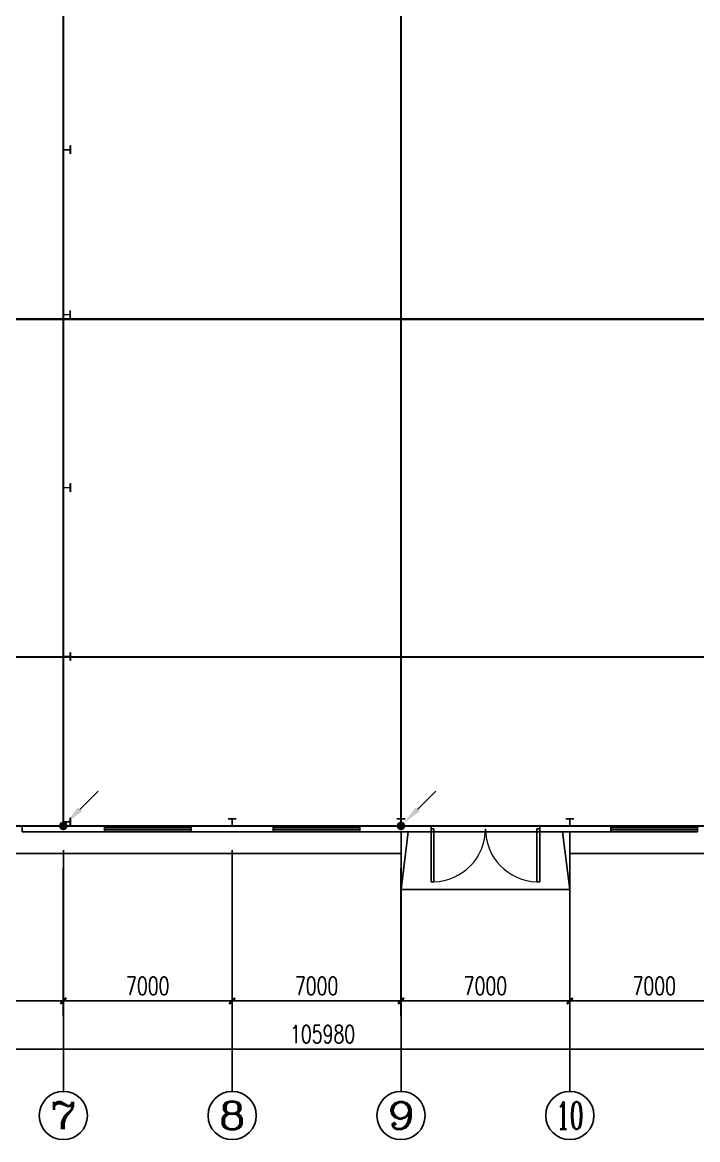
# Model space of a CAD drawing. Extents: x -496980 to 486425, y -292187 to -29437.
# Drawn here: x 240417 to 268417, y -262444 to -216144 of the extents above; entities that cross this region are included whole.
import ezdxf
from ezdxf.enums import TextEntityAlignment as Align

# ---------------------------------------------------------------- set-up
doc = ezdxf.new("R2010")
doc.units = 0
doc.header["$LTSCALE"] = 1000
doc.header["$MEASUREMENT"] = 0
for name, color, linetype in [('AXIS', 3, 'Continuous'), ('AXIS_TEXT', 7, 'Continuous'), ('LWIRE', 4, 'Continuous'), ('STAIR', 2, 'Continuous'), ('WALL', 9, 'Continuous'), ('WINDOW', 4, 'Continuous'), ('WIRE-接地', 4, 'Continuous')]:
    doc.layers.add(name, color=color, linetype=linetype)
doc.layers.add('STXT_XG_THIN', color=2, linetype='Continuous', lineweight=0)
doc.styles.add('_TCH_AXIS', font='COMPLEX', dxfattribs={"bigfont": 'GBCBIG'})
doc.styles.add('_TCH_DIM_T3', font='SIMPLEX', dxfattribs={"width": 0.705882, "bigfont": 'GBCBIG'})
doc.styles.add('COMPLEX', font='COMPLEX')
doc.styles.get("Standard").update_dxf_attribs({"font": 'gbenor.shx', "bigfont": 'gbcbig.shx'})
doc.styles.add('TG_LINETYPE', font='SIMPLEX', dxfattribs={"width": 0.8, "height": 3, "bigfont": 'HZTXT'})
doc.linetypes.add('TG_E', pattern='A,2,-0.4,["E",TG_LINETYPE,S=0.1,R=0,X=-0.28,Y=-0.15],0', length=2.4)
doc.dimstyles.new('_TCH_ARCH&&250', dxfattribs={"dimtxt": 743.75, "dimasz": 250, "dimexe": 625, "dimexo": 750, "dimgap": 250, "dimtad": 1, "dimdec": 0, "dimzin": 0, "dimdsep": 46, "dimtxsty": '_TCH_DIM_T3', "dimblk": 'ARCHTICK', "dimcen": 0.09, "dimclrt": 7, "dimazin": 2, "dimtfac": 1, "dimtdec": 0, "dimtix": 1, "dimtmove": 2, "dimatfit": 3, "dimfxl": 0, "dimtolj": 1, "dimtzin": 0, "dimarcsym": 0})

# ---------------------------------------------------------------- blocks, each defined once
blk = doc.blocks.new('$TelecSys$00000078')
for p, q in [((1.15, 1.15), (0.55, 0.55)), ((0.104, 0.104), (0.104, 0.104)), ((-0.104, -0.104), (-0.104, -0.104))]:
    blk.add_line(p, q)
at = {"const_width": 0.142}
blk.add_lwpolyline([(-0.071, 0, 1), (0.071, 0, 1)], format="xyb", close=True, dxfattribs=at)
blk.add_solid([(0.62, 0.48), (0.48, 0.62), (0.1, 0.1)])
at = {"width": 0.8, "flags": 9}
blk.add_attdef('A', (0, 0), '', height=0.00002, dxfattribs=at)
blk = doc.blocks.new('_ArchTick')
at = {"color": 0, "linetype": 'ByBlock', "const_width": 0.4}
blk.add_lwpolyline([(-0.5, -0.5), (0.5, 0.5)], dxfattribs=at)
blk = doc.blocks.new('*D74')
at = {"layer": 'AXIS', "color": 0, "lineweight": -2}
for p, q in [((235117, -251194), (235117, -257319)), ((242117, -251194), (242117, -257319)), ((235117, -256694), (242117, -256694))]:
    blk.add_line(p, q, dxfattribs=at)
at = {"layer": 'Defpoints', "color": 0}
for p in [(235117, -250444), (242117, -250444), (242117, -256694)]:
    blk.add_point(p, dxfattribs=at)
at = {"layer": 'AXIS', "color": 0, "lineweight": -2, "xscale": 250, "yscale": 250, "zscale": 250, "rotation": 180}
blk.add_blockref('_ArchTick', (235117, -256694), dxfattribs=at)
at = {"layer": 'AXIS', "color": 0, "lineweight": -2, "xscale": 250, "yscale": 250, "zscale": 250}
blk.add_blockref('_ArchTick', (242117, -256694), dxfattribs=at)
at = {"layer": 'AXIS', "color": 7, "insert": (238617, -256072), "char_height": 743.8, "attachment_point": 5, "style": '_TCH_DIM_T3'}
blk.add_mtext('\\A1;7000', dxfattribs=at)
blk = doc.blocks.new('*D75')
at = {"layer": 'AXIS', "color": 0, "lineweight": -2}
for p, q in [((242117, -251194), (242117, -257319)), ((249117, -251194), (249117, -257319)), ((242117, -256694), (249117, -256694))]:
    blk.add_line(p, q, dxfattribs=at)
at = {"layer": 'Defpoints', "color": 0}
for p in [(242117, -250444), (249117, -250444), (249117, -256694)]:
    blk.add_point(p, dxfattribs=at)
at = {"layer": 'AXIS', "color": 0, "lineweight": -2, "xscale": 250, "yscale": 250, "zscale": 250, "rotation": 180}
blk.add_blockref('_ArchTick', (242117, -256694), dxfattribs=at)
at = {"layer": 'AXIS', "color": 0, "lineweight": -2, "xscale": 250, "yscale": 250, "zscale": 250}
blk.add_blockref('_ArchTick', (249117, -256694), dxfattribs=at)
at = {"layer": 'AXIS', "color": 7, "insert": (245617, -256072), "char_height": 743.8, "attachment_point": 5, "style": '_TCH_DIM_T3'}
blk.add_mtext('\\A1;7000', dxfattribs=at)
blk = doc.blocks.new('*D76')
at = {"layer": 'AXIS', "color": 0, "lineweight": -2}
for p, q in [((249117, -251194), (249117, -257319)), ((256117, -251194), (256117, -257319)), ((249117, -256694), (256117, -256694))]:
    blk.add_line(p, q, dxfattribs=at)
at = {"layer": 'Defpoints', "color": 0}
for p in [(249117, -250444), (256117, -250444), (256117, -256694)]:
    blk.add_point(p, dxfattribs=at)
at = {"layer": 'AXIS', "color": 0, "lineweight": -2, "xscale": 250, "yscale": 250, "zscale": 250, "rotation": 180}
blk.add_blockref('_ArchTick', (249117, -256694), dxfattribs=at)
at = {"layer": 'AXIS', "color": 0, "lineweight": -2, "xscale": 250, "yscale": 250, "zscale": 250}
blk.add_blockref('_ArchTick', (256117, -256694), dxfattribs=at)
at = {"layer": 'AXIS', "color": 7, "insert": (252617, -256072), "char_height": 743.8, "attachment_point": 5, "style": '_TCH_DIM_T3'}
blk.add_mtext('\\A1;7000', dxfattribs=at)
blk = doc.blocks.new('*D77')
at = {"layer": 'AXIS', "color": 0, "lineweight": -2}
for p, q in [((256117, -251194), (256117, -257319)), ((263117, -251194), (263117, -257319)), ((256117, -256694), (263117, -256694))]:
    blk.add_line(p, q, dxfattribs=at)
at = {"layer": 'Defpoints', "color": 0}
for p in [(256117, -250444), (263117, -250444), (263117, -256694)]:
    blk.add_point(p, dxfattribs=at)
at = {"layer": 'AXIS', "color": 0, "lineweight": -2, "xscale": 250, "yscale": 250, "zscale": 250, "rotation": 180}
blk.add_blockref('_ArchTick', (256117, -256694), dxfattribs=at)
at = {"layer": 'AXIS', "color": 0, "lineweight": -2, "xscale": 250, "yscale": 250, "zscale": 250}
blk.add_blockref('_ArchTick', (263117, -256694), dxfattribs=at)
at = {"layer": 'AXIS', "color": 7, "insert": (259617, -256072), "char_height": 743.8, "attachment_point": 5, "style": '_TCH_DIM_T3'}
blk.add_mtext('\\A1;7000', dxfattribs=at)
blk = doc.blocks.new('*D78')
at = {"layer": 'AXIS', "color": 0, "lineweight": -2}
for p, q in [((263117, -251194), (263117, -257319)), ((270117, -251194), (270117, -257319)), ((263117, -256694), (270117, -256694))]:
    blk.add_line(p, q, dxfattribs=at)
at = {"layer": 'Defpoints', "color": 0}
for p in [(263117, -250444), (270117, -250444), (270117, -256694)]:
    blk.add_point(p, dxfattribs=at)
at = {"layer": 'AXIS', "color": 0, "lineweight": -2, "xscale": 250, "yscale": 250, "zscale": 250, "rotation": 180}
blk.add_blockref('_ArchTick', (263117, -256694), dxfattribs=at)
at = {"layer": 'AXIS', "color": 0, "lineweight": -2, "xscale": 250, "yscale": 250, "zscale": 250}
blk.add_blockref('_ArchTick', (270117, -256694), dxfattribs=at)
at = {"layer": 'AXIS', "color": 7, "insert": (266617, -256072), "char_height": 743.8, "attachment_point": 5, "style": '_TCH_DIM_T3'}
blk.add_mtext('\\A1;7000', dxfattribs=at)
blk = doc.blocks.new('*D86')
at = {"layer": 'AXIS', "color": 0, "lineweight": -2}
for p, q in [((199877, -251194), (199877, -259319)), ((305857, -251194), (305857, -259319)), ((199877, -258694), (305857, -258694))]:
    blk.add_line(p, q, dxfattribs=at)
at = {"layer": 'Defpoints', "color": 0}
for p in [(199877, -250444), (305857, -250444), (305857, -258694)]:
    blk.add_point(p, dxfattribs=at)
at = {"layer": 'AXIS', "color": 0, "lineweight": -2, "xscale": 250, "yscale": 250, "zscale": 250, "rotation": 180}
blk.add_blockref('_ArchTick', (199877, -258694), dxfattribs=at)
at = {"layer": 'AXIS', "color": 0, "lineweight": -2, "xscale": 250, "yscale": 250, "zscale": 250}
blk.add_blockref('_ArchTick', (305857, -258694), dxfattribs=at)
at = {"layer": 'AXIS', "color": 7, "insert": (252867, -258072), "char_height": 743.8, "attachment_point": 5, "style": '_TCH_DIM_T3'}
blk.add_mtext('\\A1;105980', dxfattribs=at)
blk = doc.blocks.new('$TCHSYS$WIN2D')
for p, q in [((-0.5, 0.5), (0.5, 0.5)), ((-0.5, 0.5), (-0.5, -0.5)), ((0.5, 0.5), (0.5, -0.5)), ((0.5, 0.167), (-0.5, 0.167)), ((0.5, -0.167), (-0.5, -0.167)), ((-0.5, -0.5), (0.5, -0.5))]:
    blk.add_line(p, q)
blk = doc.blocks.new('$DorLib2D$00000002')
for p, q in [((-0.5, 0), (-0.5, 0.4875)), ((-0.475, 0.4875), (-0.5, 0.4875)), ((-0.475, 0), (-0.475, 0.4875)), ((0.475, 0), (0.475, 0.4875)), ((0.475, 0.4875), (0.5, 0.4875)), ((0.5, 0), (0.5, 0.4875)), ((-0.5, 0), (-0.475, 0)), ((0.5, 0), (0.475, 0))]:
    blk.add_line(p, q)
at = {"lineweight": 13}
for centre, start, end in [((-0.4875, 0), 0, 88.53072), ((0.4875, 0), 91.46928, 180)]:
    blk.add_arc(centre, 0.4875, start, end, dxfattribs=at)
blk = doc.blocks.new('_AXISO')
blk.add_circle((0, 0), 0.5)
at = {"layer": 'AXIS_TEXT', "style": 'COMPLEX', "width": 1.041667}
blk.add_attdef('A', text='', height=0.56, dxfattribs=at).set_placement((-0.25, -0.28), (0.25, -0.28), align=Align.FIT)

msp = doc.modelspace()

# ---------------------------------------------------------------- linework, layer by layer
at = {"color": 2}
for points in [[(299257.3, -200444.2), (299257.3, -201584.2), (292257.3, -201584.2), (292257.3, -229584.2), (282257.3, -229584.2), (282257.3, -234584.2), (276257.3, -234584.2), (276257.3, -248584.2), (271257.3, -248584.2), (271257.3, -250584.2), (263117.3, -250584.2)], [(256117.3, -250584.2), (235117.3, -250584.2)]]:
    msp.add_lwpolyline(points, dxfattribs=at)
at = {"layer": 'AXIS'}
for p, q in [((242117.3, -250444.2), (242117.3, -260444.2)), ((249117.3, -250444.2), (249117.3, -260444.2)), ((256117.3, -250444.2), (256117.3, -260444.2)), ((263117.3, -250444.2), (263117.3, -260444.2))]:
    msp.add_line(p, q, dxfattribs=at)
at = {"layer": 'STAIR'}
for p, q in [((256117.3, -252084.2), (256117.3, -249684.2)), ((256117.3, -249684.2), (263117.3, -249684.2)), ((256417.3, -249684.2), (256117.3, -252084.2)), ((262817.3, -249684.2), (263117.3, -252084.2)), ((263117.3, -252084.2), (263117.3, -249684.2)), ((256117.3, -252084.2), (263117.3, -252084.2))]:
    msp.add_line(p, q, dxfattribs=at)
at = {"layer": 'STXT_XG_THIN', "color": 2}
for points in [[(242117.3, -221594.2), (242117.3, -221254.2), (242127.5, -221254.2), (242127.5, -221421.3), (242407.1, -221421.3), (242407.1, -221254.2), (242417.3, -221254.2), (242417.3, -221594.2), (242407.1, -221594.2), (242407.1, -221427.1), (242127.5, -221427.1), (242127.5, -221594.2), (242117.3, -221594.2)], [(242107.1, -228427.1), (242107.1, -228087.1), (242117.3, -228087.1), (242117.3, -228254.2), (242396.9, -228254.2), (242396.9, -228087.1), (242407.1, -228087.1), (242407.1, -228427.1), (242396.9, -228427.1), (242396.9, -228260), (242117.3, -228260), (242117.3, -228427.1), (242107.1, -228427.1)], [(242117.3, -235594.2), (242117.3, -235254.2), (242127.5, -235254.2), (242127.5, -235421.3), (242407.1, -235421.3), (242407.1, -235254.2), (242417.3, -235254.2), (242417.3, -235594.2), (242407.1, -235594.2), (242407.1, -235427.1), (242127.5, -235427.1), (242127.5, -235594.2), (242117.3, -235594.2)], [(242117.3, -242594.2), (242117.3, -242254.2), (242127.5, -242254.2), (242127.5, -242421.3), (242407.1, -242421.3), (242407.1, -242254.2), (242417.3, -242254.2), (242417.3, -242594.2), (242407.1, -242594.2), (242407.1, -242427.1), (242127.5, -242427.1), (242127.5, -242594.2), (242117.3, -242594.2)], [(242117.3, -249444.2), (242117.3, -249104.2), (242127.5, -249104.2), (242127.5, -249271.3), (242407.1, -249271.3), (242407.1, -249104.2), (242417.3, -249104.2), (242417.3, -249444.2), (242407.1, -249444.2), (242407.1, -249277.1), (242127.5, -249277.1), (242127.5, -249444.2), (242117.3, -249444.2)], [(248947.3, -249144.2), (249287.3, -249144.2), (249287.3, -249154.4), (249120.2, -249154.4), (249120.2, -249434), (249287.3, -249434), (249287.3, -249444.2), (248947.3, -249444.2), (248947.3, -249434), (249114.4, -249434), (249114.4, -249154.4), (248947.3, -249154.4), (248947.3, -249144.2)], [(255947.3, -249144.2), (256287.3, -249144.2), (256287.3, -249154.4), (256120.2, -249154.4), (256120.2, -249434), (256287.3, -249434), (256287.3, -249444.2), (255947.3, -249444.2), (255947.3, -249434), (256114.4, -249434), (256114.4, -249154.4), (255947.3, -249154.4), (255947.3, -249144.2)], [(262947.3, -249144.2), (263287.3, -249144.2), (263287.3, -249154.4), (263120.2, -249154.4), (263120.2, -249434), (263287.3, -249434), (263287.3, -249444.2), (262947.3, -249444.2), (262947.3, -249434), (263114.4, -249434), (263114.4, -249154.4), (262947.3, -249154.4), (262947.3, -249144.2)]]:
    msp.add_lwpolyline(points, dxfattribs=at)
at = {"layer": 'WALL', "color": 5}
for p, q in [((243817.3, -249444.2), (240417.3, -249444.2)), ((240417.3, -249444.2), (240417.3, -249684.2)), ((243817.3, -249684.2), (243817.3, -249444.2)), ((250817.3, -249444.2), (247417.3, -249444.2)), ((247417.3, -249444.2), (247417.3, -249684.2)), ((250817.3, -249684.2), (250817.3, -249444.2)), ((257367.3, -249444.2), (254417.3, -249444.2)), ((254417.3, -249444.2), (254417.3, -249684.2)), ((257367.3, -249684.2), (257367.3, -249444.2)), ((264817.3, -249444.2), (261867.3, -249444.2)), ((261867.3, -249444.2), (261867.3, -249684.2)), ((264817.3, -249684.2), (264817.3, -249444.2)), ((240417.3, -249684.2), (243817.3, -249684.2)), ((247417.3, -249684.2), (250817.3, -249684.2)), ((254417.3, -249684.2), (257367.3, -249684.2)), ((261867.3, -249684.2), (264817.3, -249684.2))]:
    msp.add_line(p, q, dxfattribs=at)
at = {"layer": 'WIRE-接地', "linetype": 'TG_E', "const_width": 87.5}
for points in [[(242117.3, -67444.2), (242117.3, -172664.2), (200117.3, -172664.2), (200117.3, -249444.2), (270117.3, -249444.2), (270117.3, -247444.2), (275117.3, -247444.2), (275117.3, -233425), (281117.3, -233425), (281117.3, -228444.2), (291117.3, -228444.2), (291117.3, -200444.2), (298117.3, -200444.2), (298117.3, -179444.2), (305617.2, -179444.2), (305617.2, -123438.4), (298117.3, -123438.4), (298117.3, -67444.2), (242117.3, -67444.2)], [(256120.2, -67444.2), (256117.3, -249444.2)], [(242117.3, -172684.2), (242117.3, -249444.2)], [(281117.3, -228444.2), (200107.1, -228444.2)], [(200117.3, -242444.2), (275117.3, -242447)]]:
    msp.add_lwpolyline(points, dxfattribs=at)

# ---------------------------------------------------------------- block references
at = {"layer": 'AXIS'}
ref = msp.add_blockref('_AXISO', (242117.3, -261444.2), dxfattribs=dict(at, xscale=2000, yscale=2000, zscale=2000))
ref.add_attrib('A', '7', dxfattribs={"layer": 'AXIS_TEXT', "height": 1131.4, "style": '_TCH_AXIS', "width": 1.5}).set_placement((241551.7, -262009.9), (242683, -262009.9), align=Align.FIT)
ref = msp.add_blockref('_AXISO', (249117.3, -261444.2), dxfattribs=dict(at, xscale=2000, yscale=2000, zscale=2000))
ref.add_attrib('A', '8', dxfattribs={"layer": 'AXIS_TEXT', "height": 1131.4, "style": '_TCH_AXIS', "width": 1.5}).set_placement((248551.7, -262009.9), (249683, -262009.9), align=Align.FIT)
ref = msp.add_blockref('_AXISO', (256117.3, -261444.2), dxfattribs=dict(at, xscale=2000, yscale=2000, zscale=2000))
ref.add_attrib('A', '9', dxfattribs={"layer": 'AXIS_TEXT', "height": 1131.4, "style": '_TCH_AXIS', "width": 1.5}).set_placement((255551.7, -262009.9), (256683, -262009.9), align=Align.FIT)
ref = msp.add_blockref('_AXISO', (263117.3, -261444.2), dxfattribs=dict(at, xscale=2000, yscale=2000, zscale=2000))
ref.add_attrib('A', '10', dxfattribs={"layer": 'AXIS_TEXT', "height": 1131.37, "style": '_TCH_AXIS', "width": 0.724138}).set_placement((262551.7, -262009.9), (263683, -262009.9), align=Align.FIT)
at = {"layer": 'LWIRE', "xscale": 1250, "yscale": 1250, "zscale": 1250}
for p in [(242117.3, -249444.2), (256117.3, -249444.2)]:
    msp.add_blockref('$TelecSys$00000078', p, dxfattribs=at)
at = {"layer": 'WINDOW'}
for name, p, xscale, yscale, zscale in [('$TCHSYS$WIN2D', (245617.3, -249564.2), 3600, 240, 3600), ('$TCHSYS$WIN2D', (252617.3, -249564.2), 3600, 240, 3600), ('$TCHSYS$WIN2D', (266617.3, -249564.2), 3600, -240, 3600), ('$DorLib2D$00000002', (259617.3, -249564.2), -4500, -4500, -4500)]:
    msp.add_blockref(name, p, dxfattribs=dict(at, xscale=xscale, yscale=yscale, zscale=zscale))

# ---------------------------------------------------------------- dimensions: what is measured, and where the dimension line sits
at = {"layer": 'AXIS'}
for p1, p2, distance, picture, middle in [((199877.3, -250444.2), (305857.3, -250444.2), -8250, '*D86', (252867.3, -258072.3)), ((235117.3, -250444.2), (242117.3, -250444.2), -6250, '*D74', (238617.3, -256072.3)), ((242117.3, -250444.2), (249117.3, -250444.2), -6250, '*D75', (245617.3, -256072.3)), ((249117.3, -250444.2), (256117.3, -250444.2), -6250, '*D76', (252617.3, -256072.3)), ((256117.3, -250444.2), (263117.3, -250444.2), -6250, '*D77', (259617.3, -256072.3)), ((263117.3, -250444.2), (270117.3, -250444.2), -6250, '*D78', (266617.3, -256072.3))]:
    dim = msp.add_aligned_dim(p1=p1, p2=p2, distance=distance, dimstyle='_TCH_ARCH&&250', dxfattribs=at)
    dim.commit()
    dim.dimension.update_dxf_attribs({"geometry": picture, "text_midpoint": middle})

doc.saveas('drawing.dxf')
